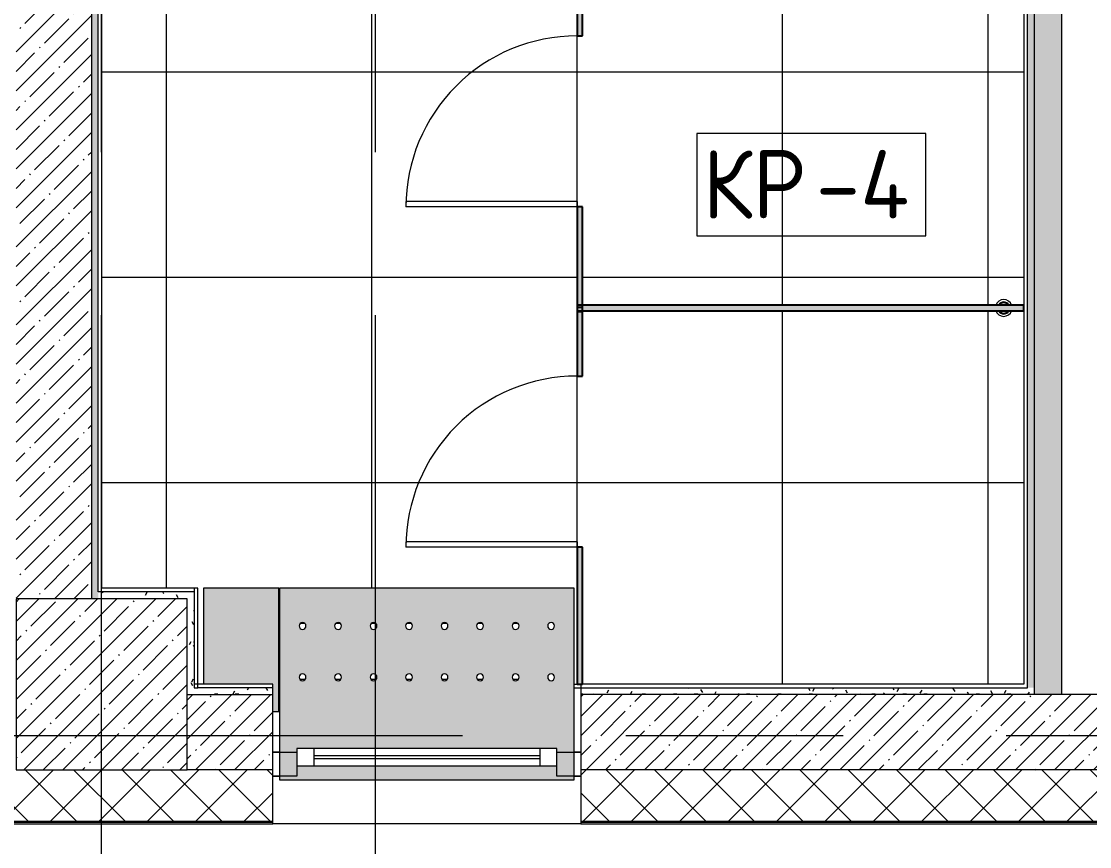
# Model space of a CAD drawing. Header units: millimetres. Extents: x 35316 to 242799, y -8553 to 29000.
# Drawn here: x 65425 to 68546, y -324 to 2088 of the extents above; entities that cross this region are included whole.
import ezdxf

# ---------------------------------------------------------------- set-up
doc = ezdxf.new("R2010")
doc.units = ezdxf.units.MM
doc.linetypes.add('Осевая', pattern=[3175, 635, -476.25, 1587.5, -476.25])
for name, color, linetype, lineweight in [('A-DOOR', 7, 'Continuous', 9), ('A-FLOR-IDEN', 7, 'Continuous', 9), ('A-FLOR-PATT', 7, 'Continuous', 9), ('A-GENM', 7, 'Continuous', 9), ('A-GENM-4', 7, 'Continuous', 25), ('A-GLAZ', 7, 'Continuous', 9), ('A-GLAZ-1', 7, 'Continuous', 13), ('A-WALL', 7, 'Continuous', 9), ('I-WALL', 7, 'Continuous', 9), ('M-EQPM', 7, 'Continuous', 9), ('S-COLS', 7, 'Continuous', 9), ('Знаки', 7, 'Continuous', 9), ('Оси', 7, 'Continuous', 9), ('Оси-2', 7, 'Осевая', 9)]:
    doc.layers.add(name, color=color, linetype=linetype, lineweight=lineweight)
for name, color, linetype, lineweight, true_color in [('A-FLOR-1', 7, 'Continuous', 9, 0x787878), ('A-WALL-1', 9, 'Continuous', 9, 0x808080), ('A-WALL-FNSH-1', 9, 'Continuous', 9, 0x808080), ('I-WALL-1', 7, 'Continuous', 9, 0x787878), ('I-WALL-2', 9, 'Continuous', 9, 0x808080), ('S-COLS-1', 9, 'Continuous', 9, 0x808080)]:
    doc.layers.add(name, color=color, linetype=linetype, lineweight=lineweight, true_color=true_color)
doc.styles.add('GOST Common_1', font='GOST_Common.ttf', dxfattribs={"height": 200})
pattern_1 = [(45, (0, 0), (-57.02463, 57.02463), []), (45, (57.025, 0), (-57.02463, 57.02463), [100.806, -20.161, 3.353, -16.808])]
pattern_2 = [(0, (0, 0), (121.92, 30.48), [10.058, -81.382, 10.058, -81.382, -487.68]), (0, (0, 0), (121.92, 30.48), [-182.88, 10.058, -172.822, 10.058, -81.382, -213.36]), (0, (0, 0), (121.92, 30.48), [-457.2, 10.058, -50.902, 10.058, -142.342]), (120, (45.72, 15.24), (-87.356454, 90.345817), [10.058, -81.382, 10.058, -81.382, -487.68]), (120, (45.72, 15.24), (-87.356454, 90.345817), [-182.88, 10.058, -172.822, 10.058, -81.382, -213.36]), (120, (45.72, 15.24), (-87.356454, 90.345817), [-457.2, 10.058, -50.902, 10.058, -142.342]), (240, (60.96, 76.2), (-34.563546, -120.825817), [10.058, -81.382, 10.058, -81.382, -487.68]), (240, (60.96, 76.2), (-34.563546, -120.825817), [-182.88, 10.058, -172.822, 10.058, -81.382, -213.36]), (240, (60.96, 76.2), (-34.563546, -120.825817), [-457.2, 10.058, -50.902, 10.058, -142.342])]

# ---------------------------------------------------------------- blocks, each defined once
blk = doc.blocks.new('BSC_Колонна _Прямоугольная - 500х500-V10-План раскладки напольных покрытий 3 этажа в осях 12-23')
at = {"layer": 'S-COLS'}
h = blk.add_hatch(dxfattribs=at)
h.set_pattern_fill('FP_11', color=256, style=0, pattern_type=2)
h.set_pattern_definition([(45, (-65660, -150), (-57.02463, 57.02463), []), (45, (-65602.975, -150), (-57.02463, 57.02463), [100.806, -20.161, 3.353, -16.808])])
h.paths.add_polyline_path([(-58, -250), (250, -250), (250, 250), (-250, 250), (-250, -250)])
at = {"layer": 'S-COLS-1'}
for p, q in [((250, 250), (-250, 250)), ((-250, 250), (-250, -250)), ((250, -250), (250, 250)), ((-250, -250), (250, -250))]:
    blk.add_line(p, q, dxfattribs=at)
blk = doc.blocks.new('120_Окно_СКБ_1Ст - 120_Окно_СКБ_1Ст 900х2500_h_-V32-План раскладки напольных покрытий 3 этажа в осях 12-23')
at = {"layer": 'A-GLAZ'}
for p, q in [((-430, -57), (-450, -57)), ((450, -57), (430, -57)), ((-330, -107), (330, -107)), ((330, -117), (-330, -117)), ((-450, -127), (-430, -127)), ((430, -127), (450, -127))]:
    blk.add_line(p, q, dxfattribs=at)
at = {"layer": 'A-GLAZ-1'}
for p, q in [((-450, -127), (-450, -57)), ((-450, -57), (-380, -57)), ((-380, -57), (-380, -127)), ((380, -127), (380, -57)), ((380, -57), (450, -57)), ((450, -57), (450, -127)), ((380, -87), (-380, -87)), ((-380, -87), (-380, -137)), ((-330, -137), (-330, -87)), ((330, -137), (330, -87)), ((380, -137), (380, -87)), ((-380, -127), (-450, -127)), ((-380, -137), (380, -137)), ((450, -127), (380, -127))]:
    blk.add_line(p, q, dxfattribs=at)
blk = doc.blocks.new('radiator_prado_classic_z_tip_30_po exemplyaru - Classic Z Тип 30-500-V58-План раскладки напольных покрытий 3 этажа в осях 12-23')
at = {"layer": 'M-EQPM'}
for p, q in [((34.9, 228), (21.3, 228)), ((138.6, 228), (125, 228)), ((242.4, 228), (228.8, 228)), ((346.1, 228), (332.5, 228)), ((449.9, 228), (436.3, 228)), ((553.6, 228), (540, 228)), ((657.4, 228), (643.8, 228)), ((35.4, 64), (20.7, 64)), ((139.2, 64), (124.5, 64)), ((242.9, 64), (228.2, 64)), ((346.7, 64), (332, 64)), ((450.4, 64), (435.7, 64)), ((554.2, 64), (539.5, 64)), ((657.9, 64), (643.2, 64))]:
    blk.add_line(p, q, dxfattribs=at)
blk = doc.blocks.new('131_Сантехническая перегородка_Дверь - СД-1-30819167-План раскладки напольных покрытий 3 этажа в осях 12-23')
at = {"layer": 'A-GENM'}
for points in [[(0, -8), (305.2, -8), (305.2, 8), (0, 8)], [(805.2, -8), (1110.4, -8), (1110.4, 8), (805.2, 8)]]:
    blk.add_hatch(color=256, dxfattribs=at).paths.add_polyline_path(points)
at = {"layer": 'A-DOOR'}
for p, q in [((321.2, 508), (305.2, 508)), ((305.2, 8), (305.2, 508)), ((321.2, 8), (321.2, 508)), ((321.2, 8), (305.2, 8))]:
    blk.add_line(p, q, dxfattribs=at)
blk.add_arc((305.2, 8), 500, 360, 90, dxfattribs=at)
at = {"layer": 'A-GENM-4'}
for p, q in [((305.2, 8), (0, 8)), ((0, 8), (0, -8)), ((305.2, -8), (305.2, 8)), ((1110.4, 8), (805.2, 8)), ((805.2, 8), (805.2, -8)), ((1110.4, -8), (1110.4, 8)), ((0, -8), (305.2, -8)), ((805.2, -8), (1110.4, -8))]:
    blk.add_line(p, q, dxfattribs=at)
blk = doc.blocks.new('131_Сантехническая перегородка_Дверь_сдвиг_ - СД-1-30823593-План раскладки напольных покрытий 3 этажа в осях 12-23')
at = {"layer": 'A-GENM'}
for points in [[(0, -8), (400, -8), (400, 8), (0, 8)], [(900, -8), (1100, -8), (1100, 8), (900, 8)]]:
    blk.add_hatch(color=256, dxfattribs=at).paths.add_polyline_path(points)
at = {"layer": 'A-DOOR'}
for p, q in [((416, 508), (400, 508)), ((400, 8), (400, 508)), ((416, 8), (416, 508)), ((416, 8), (400, 8))]:
    blk.add_line(p, q, dxfattribs=at)
blk.add_arc((400, 8), 500, 360, 90, dxfattribs=at)
at = {"layer": 'A-GENM-4'}
for p, q in [((400, 8), (0, 8)), ((0, 8), (0, -8)), ((400, -8), (400, 8)), ((1100, 8), (900, 8)), ((900, 8), (900, -8)), ((1100, -8), (1100, 8)), ((0, -8), (400, -8)), ((900, -8), (1100, -8))]:
    blk.add_line(p, q, dxfattribs=at)
blk = doc.blocks.new('131_Сантехническая перегородка - СП-4-29831414-План раскладки напольных покрытий 3 этажа в осях 12-23')
at = {"layer": 'A-GENM'}
blk.add_hatch(color=256, dxfattribs=at).paths.add_polyline_path([(1330, 8), (25.5, 8), (25.5, -8), (1330, -8)])
at = {"layer": 'A-GENM', "flags": 128}
for points in [[(97, 8), (96.7, 8.5), (96.3, 9), (95.9, 9.5), (95.5, 9.9), (95.1, 10.4), (94.7, 10.8), (94.3, 11.2), (93.8, 11.6), (93.3, 12), (92.9, 12.3), (92.4, 12.7), (91.8, 13), (91.3, 13.3), (90.8, 13.6), (90.2, 13.8), (89.7, 14), (89.1, 14.3), (88.5, 14.4), (88, 14.6), (87.4, 14.7), (86.8, 14.9), (86.2, 14.9), (85.6, 15), (85, 15.1), (84.4, 15.1), (83.8, 15.1), (83.2, 15), (82.6, 15), (82, 14.9), (81.4, 14.8), (80.8, 14.7), (80.2, 14.5), (79.6, 14.4), (79.1, 14.2), (78.5, 13.9), (77.9, 13.7), (77.4, 13.4), (76.9, 13.2), (76.4, 12.9), (75.8, 12.5), (75.3, 12.2), (74.9, 11.8), (74.4, 11.4), (74, 11), (73.5, 10.6), (73.1, 10.2), (72.7, 9.7), (72.3, 9.3), (72, 8.8), (71.6, 8.3), (71.4, 8)], [(71.4, -8), (71.8, -8.5), (72.1, -9), (72.5, -9.5), (72.9, -9.9), (73.3, -10.4), (73.7, -10.8), (74.1, -11.2), (74.6, -11.6), (75.1, -12), (75.6, -12.3), (76.1, -12.7), (76.6, -13), (77.1, -13.3), (77.6, -13.6), (78.2, -13.8), (78.7, -14), (79.3, -14.3), (79.9, -14.4), (80.5, -14.6), (81.1, -14.7), (81.6, -14.9), (82.2, -14.9), (82.8, -15), (83.4, -15.1), (84, -15.1), (84.6, -15.1), (85.2, -15), (85.8, -15), (86.4, -14.9), (87, -14.8), (87.6, -14.7), (88.2, -14.5), (88.8, -14.4), (89.4, -14.2), (89.9, -13.9), (90.5, -13.7), (91, -13.4), (91.6, -13.2), (92.1, -12.9), (92.6, -12.5), (93.1, -12.2), (93.6, -11.8), (94, -11.4), (94.5, -11), (94.9, -10.6), (95.3, -10.2), (95.7, -9.7), (96.1, -9.3), (96.5, -8.8), (96.8, -8.3), (97, -8)]]:
    blk.add_lwpolyline(points, dxfattribs=at)
at = {"layer": 'A-GENM'}
for radius, start, end in [(24.6, 19.9113, 160.0887), (17.6, 28.9731, 151.0269), (15.1, 78.8699, 146.2189), (15.1, 33.7811, 53.124), (24.6, 199.9113, 340.0887), (17.6, 208.9731, 331.0269), (15.1, 213.7811, 233.124), (15.1, 258.8699, 326.2189)]:
    blk.add_arc((84.2, 0), radius, start, end, dxfattribs=at)
at = {"layer": 'A-GENM-4'}
for p, q in [((1330, 8), (25.5, 8)), ((25.5, 8), (25.5, -8)), ((1330, -8), (1330, 8)), ((25.5, -8), (1330, -8))]:
    blk.add_line(p, q, dxfattribs=at)
blk = doc.blocks.new('Зашивка радиатора_ СУ - Зашивка радиатора  М15-33170478-План раскладки напольных покрытий 3 этажа в осях 12-23')
at = {"layer": 'Знаки'}
h = blk.add_hatch(color=256, dxfattribs=at)
h.paths.add_polyline_path([(440, 380.1), (-370, 380.1), (-370, -179.9), (490, -179.9), (490, 380.1)])
h.paths.add_polyline_path([(-316.9, 339.1), (440, 339.1), (440, 289.1), (-320, 289.1), (-320, 339.1)])
h.paths.add_polyline_path([(-303, 90.4), (-298, 89), (-294.3, 85.4), (-293, 80.4), (-294.3, 75.4), (-298, 71.7), (-303, 70.4), (-308, 71.7), (-311.7, 75.4), (-313, 80.4), (-311.7, 85.4), (-308, 89), (-305.6, 90)])
h.paths.add_polyline_path([(215.7, 90.4), (220.7, 89), (224.4, 85.4), (225.7, 80.4), (224.4, 75.4), (220.7, 71.7), (215.7, 70.4), (210.7, 71.7), (207.1, 75.4), (205.7, 80.4), (207.1, 85.4), (210.7, 89), (213.2, 90)])
h.paths.add_polyline_path([(423.2, 90.4), (428.2, 89), (431.9, 85.4), (433.2, 80.4), (431.9, 75.4), (428.2, 71.7), (423.2, 70.4), (418.2, 71.7), (414.6, 75.4), (413.2, 80.4), (414.6, 85.4), (418.2, 89), (422, 90.2)])
h.paths.add_polyline_path([(319.5, 90.4), (324.5, 89), (328.2, 85.4), (329.5, 80.4), (328.2, 75.4), (324.5, 71.7), (319.5, 70.4), (314.5, 71.7), (310.8, 75.4), (309.5, 80.4), (310.8, 85.4), (314.5, 89), (316.9, 90)])
h.paths.add_polyline_path([(112, 90.4), (117, 89), (120.7, 85.4), (122, 80.4), (120.7, 75.4), (117, 71.7), (112, 70.4), (107, 71.7), (103.3, 75.4), (102, 80.4), (103.3, 85.4), (107, 89), (109.4, 90)])
h.paths.add_polyline_path([(-199.3, 90.4), (-194.3, 89), (-190.6, 85.4), (-189.3, 80.4), (-190.6, 75.4), (-194.3, 71.7), (-199.3, 70.4), (-204.3, 71.7), (-207.9, 75.4), (-209.3, 80.4), (-207.9, 85.4), (-204.3, 89), (-201.8, 90)])
h.paths.add_polyline_path([(8.2, 90.4), (13.2, 89), (16.9, 85.4), (18.2, 80.4), (16.9, 75.4), (13.2, 71.7), (8.2, 70.4), (3.2, 71.7), (-0.4, 75.4), (-1.8, 80.4), (-0.4, 85.4), (3.2, 89), (5.7, 90)])
h.paths.add_polyline_path([(-95.5, 90.4), (-90.5, 89), (-86.8, 85.4), (-85.5, 80.4), (-86.8, 75.4), (-90.5, 71.7), (-95.5, 70.4), (-100.5, 71.7), (-104.2, 75.4), (-105.5, 80.4), (-104.2, 85.4), (-100.5, 89), (-98.1, 90)])
h.paths.add_polyline_path([(8.2, -59.6), (13.2, -61), (16.9, -64.6), (18.2, -69.6), (16.9, -74.6), (13.2, -78.3), (8.2, -79.6), (3.2, -78.3), (-0.4, -74.6), (-1.8, -69.6), (-0.4, -64.6), (3.2, -61), (5.7, -60)])
h.paths.add_polyline_path([(112, -59.6), (117, -61), (120.7, -64.6), (122, -69.6), (120.7, -74.6), (117, -78.3), (112, -79.6), (107, -78.3), (103.3, -74.6), (102, -69.6), (103.3, -64.6), (107, -61), (109.4, -60)])
h.paths.add_polyline_path([(-303, -59.6), (-298, -61), (-294.3, -64.6), (-293, -69.6), (-294.3, -74.6), (-298, -78.3), (-303, -79.6), (-308, -78.3), (-311.7, -74.6), (-313, -69.6), (-311.7, -64.6), (-308, -61), (-305.6, -60)])
h.paths.add_polyline_path([(215.7, -59.6), (220.7, -61), (224.4, -64.6), (225.7, -69.6), (224.4, -74.6), (220.7, -78.3), (215.7, -79.6), (210.7, -78.3), (207.1, -74.6), (205.7, -69.6), (207.1, -64.6), (210.7, -61), (213.2, -60)])
h.paths.add_polyline_path([(319.5, -59.6), (324.5, -61), (328.2, -64.6), (329.5, -69.6), (328.2, -74.6), (324.5, -78.3), (319.5, -79.6), (314.5, -78.3), (310.8, -74.6), (309.5, -69.6), (310.8, -64.6), (314.5, -61), (316.9, -60)])
h.paths.add_polyline_path([(-199.3, -59.6), (-194.3, -61), (-190.6, -64.6), (-189.3, -69.6), (-190.6, -74.6), (-194.3, -78.3), (-199.3, -79.6), (-204.3, -78.3), (-207.9, -74.6), (-209.3, -69.6), (-207.9, -64.6), (-204.3, -61), (-201.8, -60)])
h.paths.add_polyline_path([(-95.5, -59.6), (-90.5, -61), (-86.8, -64.6), (-85.5, -69.6), (-86.8, -74.6), (-90.5, -78.3), (-95.5, -79.6), (-100.5, -78.3), (-104.2, -74.6), (-105.5, -69.6), (-104.2, -64.6), (-100.5, -61), (-98.1, -60)])
h.paths.add_polyline_path([(423.2, -59.6), (428.2, -61), (431.9, -64.6), (433.2, -69.6), (431.9, -74.6), (428.2, -78.3), (423.2, -79.6), (418.2, -78.3), (414.6, -74.6), (413.2, -69.6), (414.6, -64.6), (418.2, -61), (420.7, -60)])
for p, q in [((490, 380.1), (-370, 380.1)), ((-370, 380.1), (-370, -179.9)), ((490, -179.9), (490, 380.1)), ((-370, -179.9), (490, -179.9))]:
    blk.add_line(p, q, dxfattribs=at)
for centre, start, end in [((-303, 80.4), 0, 180), ((-303, 80.4), 180, 0), ((-199.3, 80.4), 0, 180), ((-199.3, 80.4), 180, 0), ((-95.5, 80.4), 0, 180), ((-95.5, 80.4), 180, 360), ((8.2, 80.4), 0, 180), ((8.2, 80.4), 180, 0), ((112, 80.4), 0, 180), ((112, 80.4), 180, 0), ((215.7, 80.4), 0, 180), ((215.7, 80.4), 180, 0), ((319.5, 80.4), 0, 180), ((319.5, 80.4), 180, 0), ((423.2, 80.4), 0, 180), ((423.2, 80.4), 180, 0), ((-303, -69.6), 0, 180), ((-199.3, -69.6), 0, 180), ((-95.5, -69.6), 0, 180), ((8.2, -69.6), 0, 180), ((112, -69.6), 0, 180), ((215.7, -69.6), 0, 180), ((319.5, -69.6), 0, 180), ((423.2, -69.6), 0, 180), ((-303, -69.6), 180, 0), ((-199.3, -69.6), 180, 0), ((-95.5, -69.6), 180, 0), ((8.2, -69.6), 180, 0), ((112, -69.6), 180, 0), ((215.7, -69.6), 180, 0), ((319.5, -69.6), 180, 0), ((423.2, -69.6), 180, 0)]:
    blk.add_arc(centre, 10, start, end, dxfattribs=at)
blk = doc.blocks.new('Зашивка радиатора_ СУ М18 - Зашивка радиатора  М18-33180813-План раскладки напольных покрытий 3 этажа в осях 12-23')
at = {"layer": 'Знаки'}
blk.add_hatch(color=256, dxfattribs=at).paths.add_polyline_path([(550, 180), (550, -179.9), (770, -179.9), (770, 100.1), (567.2, 100.1), (567.2, 180)])
for p, q in [((567.2, 180), (550, 180)), ((550, 180), (550, -179.9)), ((770, -179.9), (770, 100.1)), ((550, -179.9), (770, -179.9))]:
    blk.add_line(p, q, dxfattribs=at)
blk = doc.blocks.new('М_перекрытий_ЭП - Типоразмер-25383776-План раскладки напольных покрытий 3 этажа в осях 12-23')
at = {"layer": 'A-FLOR-IDEN'}
for p, q in [((3.352, 1.578), (-3.336, 1.578)), ((-3.336, 1.578), (-3.336, -1.406)), ((3.352, -1.406), (3.352, 1.578)), ((-3.336, -1.406), (3.352, -1.406))]:
    blk.add_line(p, q, dxfattribs=at)

msp = doc.modelspace()

# ---------------------------------------------------------------- hatches: boundary and pattern name
at = {"layer": 'A-FLOR-PATT'}
h = msp.add_hatch(dxfattribs=at)
h.set_pattern_fill('FP_75', color=256, style=0, pattern_type=2)
h.set_pattern_definition([(270, (67049, 3740), (600, 4e-14), []), (0, (67049, 3740), (0, 600), [])])
h.paths.add_polyline_path([(65941, 151), (65957.2, 151), (65957.2, 431), (66177.2, 431), (66177.2, 151), (66180, 151.9), (66180, 431), (67040, 431), (67040, 151), (67049, 151), (67049, 3338.8), (67012.8, 3474), (67049, 3474), (67049, 4003.6), (67012.8, 4003.6), (67049, 4138.8), (67049, 7649), (66860, 7649), (66860, 7672), (66820, 7672), (66820, 7820), (66800, 7820), (66800, 7860), (66810, 7860), (66810, 7890), (65960, 7890), (65960, 7860), (65970, 7860), (65970, 7820), (65950, 7820), (65950, 7672), (65930, 7672), (65930, 7660), (65941, 7660), (65941, 7369), (65661, 7369), (65661, 431), (65941, 431), (65941, 153.2)])
h.paths.add_polyline_path([(66454.3, 160.7), (66459.3, 162), (66461.3, 164), (66447.2, 163.6), (66451.7, 161.1)])
h.paths.add_polyline_path([(66558, 160.7), (66563, 162), (66565.1, 164), (66550.9, 163.6), (66555.4, 161.1)])
h.paths.add_polyline_path([(66661.8, 160.7), (66666.8, 162), (66668.8, 164), (66654.7, 163.6), (66659.2, 161.1)])
h.paths.add_polyline_path([(66246.8, 160.7), (66251.8, 162), (66253.8, 164), (66239.7, 163.6), (66244.2, 161.1)])
h.paths.add_polyline_path([(66869.3, 160.7), (66874.3, 162), (66876.3, 164), (66862.2, 163.6), (66866.7, 161.1)])
h.paths.add_polyline_path([(66765.5, 160.7), (66770.5, 162), (66772.6, 164), (66758.4, 163.6), (66762.9, 161.1)])
h.paths.add_polyline_path([(66973, 160.7), (66978, 162), (66981.7, 165.7), (66983, 170.7), (66981.7, 175.7), (66978, 179.4), (66973, 180.7), (66968, 179.4), (66964.3, 175.7), (66963, 170.7), (66964.3, 165.7), (66968, 162), (66970.4, 161.1)])
h.paths.add_polyline_path([(66350.5, 160.7), (66355.5, 162), (66357.6, 164), (66343.4, 163.6), (66347.9, 161.1)])
h.paths.add_polyline_path([(66973, 310.7), (66978, 312), (66981.7, 315.9), (66983, 320.7), (66981.7, 325.7), (66978, 329.4), (66973, 330.7), (66968, 329.4), (66964.3, 325.7), (66963, 320.7), (66964.3, 315.7), (66968, 312), (66970.4, 311.1)])
h.paths.add_polyline_path([(66760.5, 328), (66772.3, 328), (66768.1, 330.4), (66762.9, 330.4), (66758.7, 328)])
h.paths.add_polyline_path([(66357.2, 328), (66356.2, 328.8), (66353.1, 330.4), (66347.9, 330.4), (66343.7, 328), (66356.2, 328)])
h.paths.add_polyline_path([(66451.7, 328), (66461, 328), (66456.8, 330.4), (66451.7, 330.4), (66447.5, 328), (66449.3, 328)])
h.paths.add_polyline_path([(66253.5, 328), (66249.3, 330.4), (66244.2, 330.4), (66240, 328), (66251.8, 328)])
h.paths.add_polyline_path([(66862.5, 328), (66876, 328), (66871.8, 330.4), (66866.7, 330.4), (66864.3, 329.4)])
h.paths.add_polyline_path([(66553, 328), (66564.8, 328), (66560.6, 330.4), (66555.4, 330.4), (66551.2, 328)])
h.paths.add_polyline_path([(66656.2, 328), (66668.5, 328), (66664.3, 330.4), (66659.2, 330.4), (66655, 328)])
h.paths.add_polyline_path([(66784.2, 3702.6), (66649.7, 3739), (66784.2, 3775), (66784.2, 3729)])
h = msp.add_hatch(dxfattribs=at)
h.set_pattern_fill('FP_78', color=256, style=0, pattern_type=2)
h.set_pattern_definition([(270, (67049, 1940), (600, 4e-14), []), (0, (67049, 1940), (0, 600), [])])
h.paths.add_polyline_path([(67078.5, 151), (68354, 151), (68354, 1242), (68317.3, 1242), (68315.2, 1235.5), (68302.9, 1226.6), (68287.7, 1226.6), (68275.4, 1235.5), (68273.3, 1242), (67065, 1242), (67065, 1051), (67049, 1051), (67049, 551), (67065, 551), (67065, 151)])
h.paths.add_polyline_path([(68295.3, 1234.9), (68296.9, 1236.3), (68295.2, 1237.1), (68293.5, 1235.7), (68295.2, 1235)])
h.paths.add_polyline_path([(68297.8, 1236), (68306, 1239.3), (68306, 1242), (68304.3, 1242), (68302.9, 1238.2), (68298.3, 1236.2)])
h.paths.add_polyline_path([(68287.3, 1238.3), (68286.5, 1239.3), (68286.3, 1242), (68283.5, 1242), (68284.9, 1239.2), (68286.6, 1238.5)])
h.paths.add_polyline_path([(68289.5, 1239.2), (68289.5, 1242), (68288.1, 1242), (68289.4, 1239.3)])
h.paths.add_polyline_path([(67065, 1258), (68273.3, 1258), (68275.4, 1264.5), (68287.7, 1273.4), (68302.9, 1273.4), (68315.2, 1264.5), (68317.3, 1258), (68354, 1258), (68354, 2342), (68318.8, 2342), (68316.7, 2335.5), (68304.4, 2326.6), (68289.1, 2326.6), (68276.8, 2335.5), (68274.7, 2342), (67065.3, 2342), (67065.3, 2358), (68274.7, 2358), (68276.8, 2364.5), (68289.1, 2373.4), (68304.4, 2373.4), (68316.7, 2364.5), (68318.8, 2358), (68354, 2358), (68354, 3729), (67412.4, 3729), (67313.8, 3702.6), (67313.8, 3729), (67065, 3729), (67065, 3474), (67085.2, 3474), (67065, 3398.5), (67065, 3289), (67049, 3289), (67049, 2789), (67065, 2789), (67065, 2045.2), (67049, 2045.2), (67049.5, 1545.2), (67065, 1545.2)])
h.paths.add_polyline_path([(68283.5, 1258), (68286.4, 1258.9), (68287.7, 1261.8), (68284.7, 1260.7)])
h.paths.add_polyline_path([(68307.1, 1258), (68305.7, 1260.8), (68304.1, 1260.7), (68304.3, 1258), (68306, 1258)])
h.paths.add_polyline_path([(68302.5, 1258), (68301.1, 1260.7), (68301.1, 1258)])
h.paths.add_polyline_path([(68295.4, 1262.9), (68297.2, 1264.3), (68295.3, 1265.1), (68293.8, 1263.7), (68295.3, 1263)])
h.paths.add_polyline_path([(68296.7, 2334.9), (68298.3, 2336.3), (68296.7, 2337.1), (68294.9, 2335.7), (68296.7, 2335)])
h.paths.add_polyline_path([(68299.2, 2336), (68307.4, 2339.3), (68307.4, 2342), (68305.7, 2342), (68304.4, 2338.2), (68299.8, 2336.2)])
h.paths.add_polyline_path([(68288.7, 2338.3), (68288, 2339.3), (68287.8, 2342), (68285.3, 2341.2), (68286.3, 2339.2), (68288, 2338.5)])
h.paths.add_polyline_path([(68290.9, 2339.2), (68290.9, 2342), (68289.5, 2342), (68290.9, 2339.3)])
h.paths.add_polyline_path([(68302.2, 2358), (68304, 2358), (68302.6, 2360.7)])
h.paths.add_polyline_path([(68287.8, 2358), (68289.1, 2361.8), (68286.1, 2360.7), (68286.1, 2358)])
h.paths.add_polyline_path([(68308.5, 2358), (68307.2, 2360.8), (68305.5, 2360.7), (68305.7, 2358), (68307.4, 2358)])
h.paths.add_polyline_path([(68296.8, 2362.9), (68298.6, 2364.3), (68296.7, 2365.1), (68295.2, 2363.7), (68296.7, 2363)])
at = {"layer": 'A-WALL'}
h = msp.add_hatch(dxfattribs=at)
h.set_pattern_fill('FP_20', color=256, style=0, pattern_type=2)
h.set_pattern_definition([(45, (0, 0), (-70.71068, 70.71068), []), (135, (0, 0), (-70.71068, -70.71068), [])])
h.paths.add_polyline_path([(70400.5, -250), (70660, -250), (70660, -100), (67060, -100), (67060, -250), (70031.4, -250)])
h.paths.add_polyline_path([(71560, -250), (75700, -250), (75700, -100), (71560, -100), (71560, -110.6)])
h.paths.add_polyline_path([(65910, -250), (66160, -250), (66160, -100), (65160, -100), (65160, -250), (65602, -250)])
h.paths.add_polyline_path([(60910, -250), (61610, -250), (61610, -100), (60910, -100), (60910, -110.6)])
h.paths.add_polyline_path([(56743.2, -250), (57810, -250), (57810, -100), (56627.1, -100), (56627.1, -250)])
h.paths.add_polyline_path([(63710, -250), (64260, -250), (64260, -100), (63710, -100), (63710, -110.6)])
at = {"layer": 'I-WALL'}
h = msp.add_hatch(dxfattribs=at)
h.set_pattern_fill('FP_17', color=256, style=0, pattern_type=2)
h.set_pattern_definition(pattern_1)
h.paths.add_polyline_path([(65630, 400), (65630, 7400), (65410, 7400), (65410, 400), (65602, 400)])
h = msp.add_hatch(dxfattribs=at)
h.set_pattern_fill('FP_17', color=256, style=0, pattern_type=2)
h.set_pattern_definition(pattern_1)
h.paths.add_polyline_path([(65910, -100), (66160, -100), (66160, 120), (65910, 120)])
h.paths.add_polyline_path([(67816.7, -100), (70660, -100), (70660, 120), (67060, 120), (67060, -100), (67078.5, -100)])
h.paths.add_polyline_path([(71692.4, -100), (71860, -100), (71860, 120), (71560, 120), (71560, -100)])
at = {"layer": 'I-WALL-1'}
h = msp.add_hatch(dxfattribs=at)
h.set_pattern_fill('FP_24', color=256, style=0, pattern_type=2)
h.set_pattern_definition([(135, (0, 0), (-75.43415, -75.43415), [106.68, -17.78, 3.556, -17.78]), (135, (0, 75.39), (-75.43415, -75.43415), []), (50, (0, 0), (127.52922, -11.15758), [13.335, -146.685]), (355, (0, 0), (-24.66966, 133.74002), [10.668, -117.348]), (100.451, (10.63, -0.93), (102.85973, 122.58178), [11.333, -124.663]), (46.184, (0, 35.56), (189.75516, -29.43036), [20.002, -220.027]), (96.636, (15.81, 33.1), (166.1822, 173.1996), [17, -186.995]), (351.184, (0, 35.56), (166.18393, 173.1976), [16.002, -176.022]), (21, (17.78, 26.67), (106.13027, -71.58603), [13.335, -146.685]), (326, (17.78, 26.67), (43.26188, 128.93175), [10.668, -117.348]), (71.451, (26.62, 20.7), (149.39198, 57.34505), [11.333, -124.663]), (37.5, (0, 0), (2.162228, 59.188357), [3.353, -112.573, 3.353, -115.773, -117.793]), (37.5, (0, 0), (2.162228, 59.188357), [-235.052, 3.353, -114.44]), (7.5, (0, 0), (46.77386, 70.12615), [3.353, -64.567, 3.353, -109.906, -44.894]), (7.5, (0, 0), (46.77386, 70.12615), [-181.178, 3.353, -41.542]), (327.5, (-39.65, 0), (94.91367, -4.010093), [3.353, -41.097, 3.353, -135.331, -184.023]), (327.5, (-39.65, 0), (94.91367, -4.010093), [-183.134, 3.353, -180.67]), (317.5, (-57.43, 0), (103.69057, 17.79882), [3.353, -54.432, 3.353, -88.748, -130.683]), (317.5, (-57.43, 0), (103.69057, 17.79882), [-149.885, 3.353, -127.33])])
h.paths.add_polyline_path([(68385, 120), (68465, 120), (68465, 3760), (68385, 3760), (68385, 140)])
at = {"layer": 'I-WALL-2'}
h = msp.add_hatch(dxfattribs=at)
h.set_pattern_fill('FP_70', color=256, style=0, pattern_type=2)
h.set_pattern_definition(pattern_2)
h.paths.add_polyline_path([(65650, 400), (65650, 7380), (65630, 7380), (65630, 400)])
h = msp.add_hatch(dxfattribs=at)
h.set_pattern_fill('FP_70', color=256, style=0, pattern_type=2)
h.set_pattern_definition(pattern_2)
h.paths.add_polyline_path([(68365, 140), (68385, 140), (68385, 3760), (68365, 3760), (68365, 153.2)])
h = msp.add_hatch(dxfattribs=at)
h.set_pattern_fill('FP_70', color=256, style=0, pattern_type=2)
h.set_pattern_definition(pattern_2)
h.paths.add_polyline_path([(65930, 400), (65930, 420), (65650, 420), (65650, 400), (65910, 400)])
h = msp.add_hatch(dxfattribs=at)
h.set_pattern_fill('FP_70', color=256, style=0, pattern_type=2)
h.set_pattern_definition(pattern_2)
h.paths.add_polyline_path([(65910, 120), (65930, 120), (65930, 400), (65910, 400), (65910, 153.2)])
h = msp.add_hatch(dxfattribs=at)
h.set_pattern_fill('FP_70', color=256, style=0, pattern_type=2)
h.set_pattern_definition(pattern_2)
h.paths.add_polyline_path([(68385, 120), (68385, 140), (67060, 140), (67060, 120), (67816.7, 120)])
h.paths.add_polyline_path([(65971.1, 120), (66160, 120), (66160, 140), (65930, 140), (65930, 120)])

# ---------------------------------------------------------------- linework, layer by layer
at = {"layer": 'A-FLOR-1'}
for p, q in [((67049, 1545.2), (67049, 2045.2)), ((67049, 551), (67049, 1051))]:
    msp.add_line(p, q, dxfattribs=at)
at = {"layer": 'A-WALL'}
for p, q in [((65630, 7400), (65630, 400)), ((68385, 120), (68385, 3760)), ((68365, 140), (68365, 3729)), ((67060, 140), (68365, 140)), ((65910, 120), (66160, 120)), ((69165.9, 120), (67060, 120)), ((66160, -100), (65910, -100)), ((70660, -100), (67060, -100)), ((65160, -250), (66160, -250)), ((65160, -253), (66160, -253)), ((67060, -258), (66160, -258)), ((67060, -250), (70660, -250)), ((67060, -253), (70660, -253))]:
    msp.add_line(p, q, dxfattribs=at)
at = {"layer": 'A-WALL-1'}
for p, q in [((65650, 420), (65650, 7380)), ((68465, 120), (68465, 3760)), ((65930, 420), (65650, 420)), ((66160, 140), (65941, 140)), ((66160, -250), (66160, 140)), ((67060, 140), (67060, -250))]:
    msp.add_line(p, q, dxfattribs=at)
at = {"layer": 'A-WALL-FNSH-1'}
for p, q in [((65661, 431), (65661, 7369)), ((68354, 3729), (68354, 151)), ((65941, 431), (65661, 431)), ((65930, 431), (65930, 140)), ((65941, 140), (65941, 431)), ((66160, 151), (65930, 151)), ((65930, 140), (65941, 140)), ((66160, 140), (66160, 151)), ((68354, 151), (67060, 151)), ((67060, 151), (67060, 140)), ((65160, -258), (66160, -258)), ((66160, -258), (66160, -250)), ((67060, -250), (67060, -258)), ((67060, -258), (70660, -258))]:
    msp.add_line(p, q, dxfattribs=at)
at = {"layer": 'I-WALL'}
for p, q in [((66177.2, 151), (66180, 151)), ((66177.2, 140), (66180, 140)), ((67040, 151), (67049, 151)), ((67040, 140), (67060, 140))]:
    msp.add_line(p, q, dxfattribs=at)
at = {"layer": 'Оси'}
for p, q in [((65660, -1906.3), (65660, 593.7)), ((66460, -1906.3), (66460, 593.7))]:
    msp.add_line(p, q, dxfattribs=at)
at = {"layer": 'Оси-2'}
for p, q in [((65660, 593.7), (65660, 24898.1)), ((66460, 593.7), (66460, 24898.1)), ((38615.9, 0), (82179.5, 0))]:
    msp.add_line(p, q, dxfattribs=at)

# ---------------------------------------------------------------- block references
at = {"layer": 'A-FLOR-IDEN', "xscale": 99.99999999999993, "yscale": 99.99999999999993, "zscale": 99.99999999999993}
msp.add_blockref('М_перекрытий_ЭП - Типоразмер-25383776-План раскладки напольных покрытий 3 этажа в осях 12-23', (67732.1, 1601.9), dxfattribs=at)
at = {"layer": 'A-GENM'}
for name, p, rotation in [('131_Сантехническая перегородка_Дверь - СД-1-30819167-План раскладки напольных покрытий 3 этажа в осях 12-23', (67057, 1240), 89.99999999997657), ('131_Сантехническая перегородка_Дверь_сдвиг_ - СД-1-30823593-План раскладки напольных покрытий 3 этажа в осях 12-23', (67057, 151), 89.99999999997657), ('131_Сантехническая перегородка - СП-4-29831414-План раскладки напольных покрытий 3 этажа в осях 12-23', (68379.5, 1250), 180)]:
    msp.add_blockref(name, p, dxfattribs=dict(at, rotation=rotation))
at = {"layer": 'A-GLAZ', "rotation": 180}
msp.add_blockref('120_Окно_СКБ_1Ст - 120_Окно_СКБ_1Ст 900х2500_h_-V32-План раскладки напольных покрытий 3 этажа в осях 12-23', (66610, -175), dxfattribs=at)
at = {"layer": 'M-EQPM'}
msp.add_blockref('radiator_prado_classic_z_tip_30_po exemplyaru - Classic Z Тип 30-500-V58-План раскладки напольных покрытий 3 этажа в осях 12-23', (66218.7, 100), dxfattribs=at)
at = {"layer": 'S-COLS'}
msp.add_blockref('BSC_Колонна _Прямоугольная - 500х500-V10-План раскладки напольных покрытий 3 этажа в осях 12-23', (65660, 150), dxfattribs=at)
at = {"layer": 'Знаки', "rotation": 180}
for name, p in [('Зашивка радиатора_ СУ М18 - Зашивка радиатора  М18-33180813-План раскладки напольных покрытий 3 этажа в осях 12-23', (66727.2, 251.1)), ('Зашивка радиатора_ СУ - Зашивка радиатора  М15-33170478-План раскладки напольных покрытий 3 этажа в осях 12-23', (66670, 251.1))]:
    msp.add_blockref(name, p, dxfattribs=at)

# ---------------------------------------------------------------- texts
at = {"layer": 'A-FLOR-IDEN', "char_height": 200, "attachment_point": 1, "style": 'GOST Common_1'}
for s, insert, width in [('КР', (67415.5, 1711.6), 400.844), ('-4', (67746.2, 1711.6), 376.793)]:
    msp.add_mtext(s, dxfattribs=dict(at, insert=insert, width=width))

doc.saveas('drawing.dxf')
